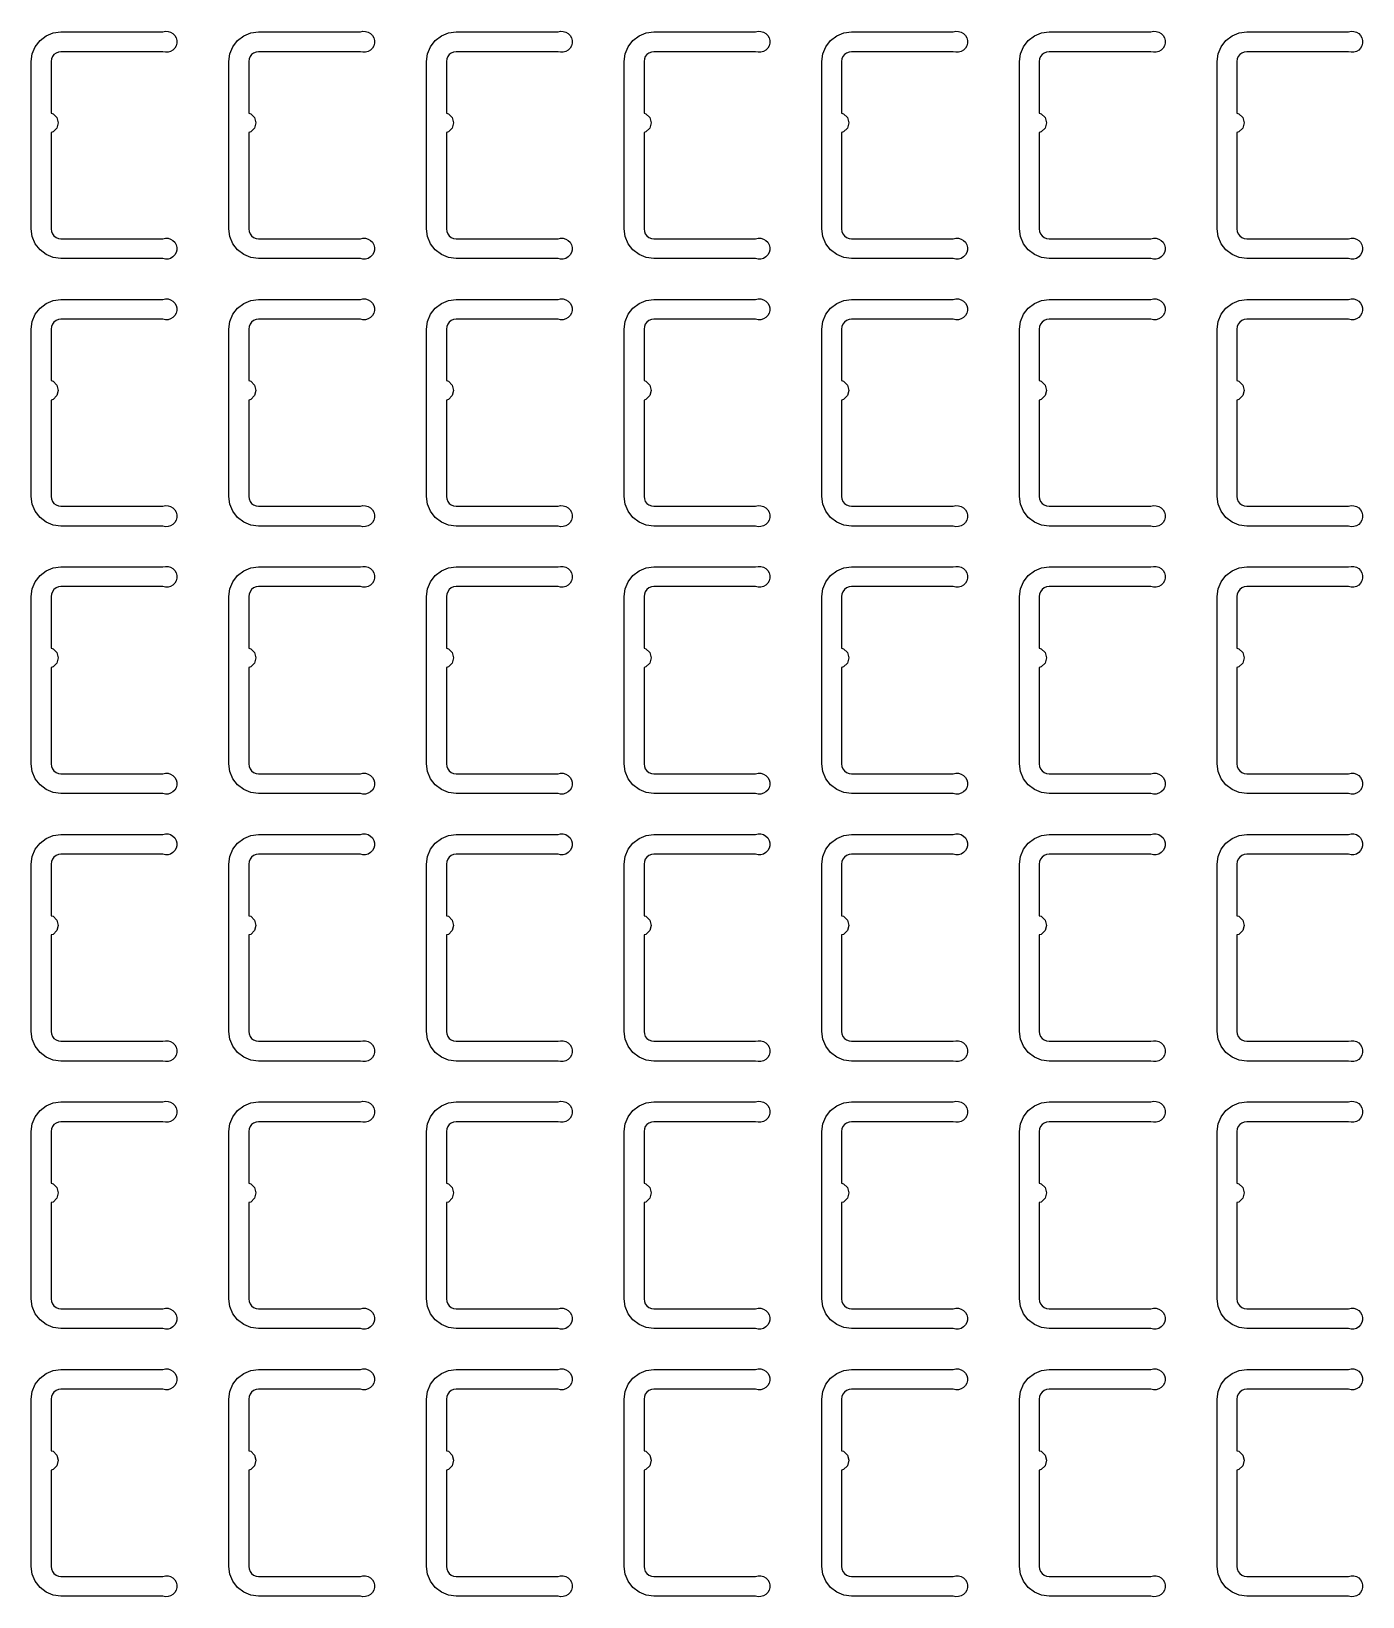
# Model space of a CAD drawing. Extents: x 11 to 212, y 11 to 212.
# Drawn here: x 143.2 to 155.09, y 85.11 to 99.08 of the extents above; entities that cross this region are included whole.
import ezdxf

# ---------------------------------------------------------------- set-up
doc = ezdxf.new("R2010")
doc.units = 0
doc.layers.add('L4', color=7, linetype='continuous')

msp = doc.modelspace()

# ---------------------------------------------------------------- linework, layer by layer
at = {"layer": 'L4'}
for points in [[(144.373, 97.229), (144.397, 97.235), (144.421, 97.234), (144.444, 97.227), (144.464, 97.215), (144.481, 97.198), (144.493, 97.177), (144.499, 97.153), (144.499, 97.129), (144.493, 97.106), (144.481, 97.085), (144.464, 97.068), (144.444, 97.055), (144.421, 97.048), (144.397, 97.048), (144.373, 97.053), (143.465, 97.053), (143.396, 97.062), (143.332, 97.088), (143.278, 97.13), (143.235, 97.185), (143.209, 97.249), (143.2, 97.318), (143.2, 98.812), (143.209, 98.88), (143.235, 98.944), (143.278, 98.999), (143.332, 99.041), (143.396, 99.067), (143.465, 99.076), (144.373, 99.076), (144.397, 99.082), (144.421, 99.081), (144.444, 99.074), (144.464, 99.062), (144.481, 99.045), (144.493, 99.024), (144.499, 99), (144.499, 98.976), (144.493, 98.953), (144.481, 98.932), (144.464, 98.915), (144.444, 98.902), (144.421, 98.895), (144.397, 98.895), (144.373, 98.9), (143.465, 98.9), (143.442, 98.897), (143.421, 98.888), (143.402, 98.874), (143.388, 98.856), (143.379, 98.835), (143.376, 98.812), (143.376, 98.351), (143.394, 98.346), (143.429, 98.312), (143.441, 98.265), (143.429, 98.218), (143.394, 98.183), (143.376, 98.178), (143.376, 97.318), (143.379, 97.295), (143.388, 97.274), (143.402, 97.255), (143.421, 97.241), (143.442, 97.232), (143.465, 97.229)], [(146.138, 97.229), (146.161, 97.235), (146.185, 97.234), (146.209, 97.227), (146.229, 97.215), (146.246, 97.198), (146.258, 97.177), (146.264, 97.153), (146.264, 97.129), (146.258, 97.106), (146.246, 97.085), (146.229, 97.068), (146.209, 97.055), (146.185, 97.048), (146.161, 97.048), (146.138, 97.053), (145.229, 97.053), (145.161, 97.062), (145.097, 97.088), (145.042, 97.13), (145, 97.185), (144.974, 97.249), (144.965, 97.318), (144.965, 98.812), (144.974, 98.88), (145, 98.944), (145.042, 98.999), (145.097, 99.041), (145.161, 99.067), (145.229, 99.076), (146.138, 99.076), (146.161, 99.082), (146.185, 99.081), (146.209, 99.074), (146.229, 99.062), (146.246, 99.045), (146.258, 99.024), (146.264, 99), (146.264, 98.976), (146.258, 98.953), (146.246, 98.932), (146.229, 98.915), (146.209, 98.902), (146.185, 98.895), (146.161, 98.895), (146.138, 98.9), (145.229, 98.9), (145.207, 98.897), (145.185, 98.888), (145.167, 98.874), (145.153, 98.856), (145.144, 98.835), (145.141, 98.812), (145.141, 98.351), (145.159, 98.346), (145.193, 98.312), (145.206, 98.265), (145.193, 98.218), (145.159, 98.183), (145.141, 98.178), (145.141, 97.318), (145.144, 97.295), (145.153, 97.274), (145.167, 97.255), (145.185, 97.241), (145.207, 97.232), (145.229, 97.229)], [(147.903, 97.229), (147.926, 97.235), (147.95, 97.234), (147.973, 97.227), (147.994, 97.215), (148.011, 97.198), (148.023, 97.177), (148.029, 97.153), (148.029, 97.129), (148.023, 97.106), (148.011, 97.085), (147.994, 97.068), (147.973, 97.055), (147.95, 97.048), (147.926, 97.048), (147.903, 97.053), (146.994, 97.053), (146.926, 97.062), (146.862, 97.088), (146.807, 97.13), (146.765, 97.185), (146.738, 97.249), (146.729, 97.318), (146.729, 98.812), (146.738, 98.88), (146.765, 98.944), (146.807, 98.999), (146.862, 99.041), (146.926, 99.067), (146.994, 99.076), (147.903, 99.076), (147.926, 99.082), (147.95, 99.081), (147.973, 99.074), (147.994, 99.062), (148.011, 99.045), (148.023, 99.024), (148.029, 99), (148.029, 98.976), (148.023, 98.953), (148.011, 98.932), (147.994, 98.915), (147.973, 98.902), (147.95, 98.895), (147.926, 98.895), (147.903, 98.9), (146.994, 98.9), (146.971, 98.897), (146.95, 98.888), (146.932, 98.874), (146.918, 98.856), (146.909, 98.835), (146.906, 98.812), (146.906, 98.351), (146.924, 98.346), (146.958, 98.312), (146.971, 98.265), (146.958, 98.218), (146.924, 98.183), (146.906, 98.178), (146.906, 97.318), (146.909, 97.295), (146.918, 97.274), (146.932, 97.255), (146.95, 97.241), (146.971, 97.232), (146.994, 97.229)], [(149.667, 97.229), (149.691, 97.235), (149.715, 97.234), (149.738, 97.227), (149.759, 97.215), (149.775, 97.198), (149.787, 97.177), (149.793, 97.153), (149.793, 97.129), (149.787, 97.106), (149.775, 97.085), (149.759, 97.068), (149.738, 97.055), (149.715, 97.048), (149.691, 97.048), (149.667, 97.053), (148.759, 97.053), (148.69, 97.062), (148.626, 97.088), (148.572, 97.13), (148.53, 97.185), (148.503, 97.249), (148.494, 97.318), (148.494, 98.812), (148.503, 98.88), (148.53, 98.944), (148.572, 98.999), (148.626, 99.041), (148.69, 99.067), (148.759, 99.076), (149.667, 99.076), (149.691, 99.082), (149.715, 99.081), (149.738, 99.074), (149.759, 99.062), (149.775, 99.045), (149.787, 99.024), (149.793, 99), (149.793, 98.976), (149.787, 98.953), (149.775, 98.932), (149.759, 98.915), (149.738, 98.902), (149.715, 98.895), (149.691, 98.895), (149.667, 98.9), (148.759, 98.9), (148.736, 98.897), (148.715, 98.888), (148.696, 98.874), (148.682, 98.856), (148.674, 98.835), (148.671, 98.812), (148.671, 98.351), (148.688, 98.346), (148.723, 98.312), (148.735, 98.265), (148.723, 98.218), (148.688, 98.183), (148.671, 98.178), (148.671, 97.318), (148.674, 97.295), (148.682, 97.274), (148.696, 97.255), (148.715, 97.241), (148.736, 97.232), (148.759, 97.229)], [(151.432, 97.229), (151.455, 97.235), (151.48, 97.234), (151.503, 97.227), (151.523, 97.215), (151.54, 97.198), (151.552, 97.177), (151.558, 97.153), (151.558, 97.129), (151.552, 97.106), (151.54, 97.085), (151.523, 97.068), (151.503, 97.055), (151.48, 97.048), (151.455, 97.048), (151.432, 97.053), (150.524, 97.053), (150.455, 97.062), (150.391, 97.088), (150.336, 97.13), (150.294, 97.185), (150.268, 97.249), (150.259, 97.318), (150.259, 98.812), (150.268, 98.88), (150.294, 98.944), (150.336, 98.999), (150.391, 99.041), (150.455, 99.067), (150.524, 99.076), (151.432, 99.076), (151.455, 99.082), (151.48, 99.081), (151.503, 99.074), (151.523, 99.062), (151.54, 99.045), (151.552, 99.024), (151.558, 99), (151.558, 98.976), (151.552, 98.953), (151.54, 98.932), (151.523, 98.915), (151.503, 98.902), (151.48, 98.895), (151.455, 98.895), (151.432, 98.9), (150.524, 98.9), (150.501, 98.897), (150.479, 98.888), (150.461, 98.874), (150.447, 98.856), (150.438, 98.835), (150.435, 98.812), (150.435, 98.351), (150.453, 98.346), (150.487, 98.312), (150.5, 98.265), (150.487, 98.218), (150.453, 98.183), (150.435, 98.178), (150.435, 97.318), (150.438, 97.295), (150.447, 97.274), (150.461, 97.255), (150.479, 97.241), (150.501, 97.232), (150.524, 97.229)], [(153.197, 97.229), (153.22, 97.235), (153.244, 97.234), (153.267, 97.227), (153.288, 97.215), (153.305, 97.198), (153.317, 97.177), (153.323, 97.153), (153.323, 97.129), (153.317, 97.106), (153.305, 97.085), (153.288, 97.068), (153.267, 97.055), (153.244, 97.048), (153.22, 97.048), (153.197, 97.053), (152.288, 97.053), (152.22, 97.062), (152.156, 97.088), (152.101, 97.13), (152.059, 97.185), (152.033, 97.249), (152.024, 97.318), (152.024, 98.812), (152.033, 98.88), (152.059, 98.944), (152.101, 98.999), (152.156, 99.041), (152.22, 99.067), (152.288, 99.076), (153.197, 99.076), (153.22, 99.082), (153.244, 99.081), (153.267, 99.074), (153.288, 99.062), (153.305, 99.045), (153.317, 99.024), (153.323, 99), (153.323, 98.976), (153.317, 98.953), (153.305, 98.932), (153.288, 98.915), (153.267, 98.902), (153.244, 98.895), (153.22, 98.895), (153.197, 98.9), (152.288, 98.9), (152.265, 98.897), (152.244, 98.888), (152.226, 98.874), (152.212, 98.856), (152.203, 98.835), (152.2, 98.812), (152.2, 98.351), (152.218, 98.346), (152.252, 98.312), (152.265, 98.265), (152.252, 98.218), (152.218, 98.183), (152.2, 98.178), (152.2, 97.318), (152.203, 97.295), (152.212, 97.274), (152.226, 97.255), (152.244, 97.241), (152.265, 97.232), (152.288, 97.229)], [(154.961, 97.229), (154.985, 97.235), (155.009, 97.234), (155.032, 97.227), (155.053, 97.215), (155.069, 97.198), (155.081, 97.177), (155.087, 97.153), (155.087, 97.129), (155.081, 97.106), (155.069, 97.085), (155.053, 97.068), (155.032, 97.055), (155.009, 97.048), (154.985, 97.048), (154.961, 97.053), (154.053, 97.053), (153.984, 97.062), (153.921, 97.088), (153.866, 97.13), (153.824, 97.185), (153.797, 97.249), (153.788, 97.318), (153.788, 98.812), (153.797, 98.88), (153.824, 98.944), (153.866, 98.999), (153.921, 99.041), (153.984, 99.067), (154.053, 99.076), (154.961, 99.076), (154.985, 99.082), (155.009, 99.081), (155.032, 99.074), (155.053, 99.062), (155.069, 99.045), (155.081, 99.024), (155.087, 99), (155.087, 98.976), (155.081, 98.953), (155.069, 98.932), (155.053, 98.915), (155.032, 98.902), (155.009, 98.895), (154.985, 98.895), (154.961, 98.9), (154.053, 98.9), (154.03, 98.897), (154.009, 98.888), (153.991, 98.874), (153.977, 98.856), (153.968, 98.835), (153.965, 98.812), (153.965, 98.351), (153.982, 98.346), (154.017, 98.312), (154.029, 98.265), (154.017, 98.218), (153.982, 98.183), (153.965, 98.178), (153.965, 97.318), (153.968, 97.295), (153.977, 97.274), (153.991, 97.255), (154.009, 97.241), (154.03, 97.232), (154.053, 97.229)], [(144.373, 94.841), (144.397, 94.847), (144.421, 94.846), (144.444, 94.839), (144.464, 94.827), (144.481, 94.809), (144.493, 94.788), (144.499, 94.765), (144.499, 94.741), (144.493, 94.718), (144.481, 94.697), (144.464, 94.679), (144.444, 94.667), (144.421, 94.66), (144.397, 94.659), (144.373, 94.665), (143.465, 94.665), (143.396, 94.674), (143.332, 94.7), (143.278, 94.742), (143.235, 94.797), (143.209, 94.861), (143.2, 94.929), (143.2, 96.424), (143.209, 96.492), (143.235, 96.556), (143.278, 96.611), (143.332, 96.653), (143.396, 96.679), (143.465, 96.688), (144.373, 96.688), (144.397, 96.694), (144.421, 96.693), (144.444, 96.686), (144.464, 96.674), (144.481, 96.656), (144.493, 96.635), (144.499, 96.612), (144.499, 96.588), (144.493, 96.565), (144.481, 96.544), (144.464, 96.526), (144.444, 96.514), (144.421, 96.507), (144.397, 96.506), (144.373, 96.512), (143.465, 96.512), (143.442, 96.509), (143.421, 96.5), (143.402, 96.486), (143.388, 96.468), (143.379, 96.446), (143.376, 96.424), (143.376, 95.963), (143.394, 95.958), (143.429, 95.924), (143.441, 95.876), (143.429, 95.829), (143.394, 95.795), (143.376, 95.79), (143.376, 94.929), (143.379, 94.907), (143.388, 94.885), (143.402, 94.867), (143.421, 94.853), (143.442, 94.844), (143.465, 94.841)], [(146.138, 94.841), (146.161, 94.847), (146.185, 94.846), (146.209, 94.839), (146.229, 94.827), (146.246, 94.809), (146.258, 94.788), (146.264, 94.765), (146.264, 94.741), (146.258, 94.718), (146.246, 94.697), (146.229, 94.679), (146.209, 94.667), (146.185, 94.66), (146.161, 94.659), (146.138, 94.665), (145.229, 94.665), (145.161, 94.674), (145.097, 94.7), (145.042, 94.742), (145, 94.797), (144.974, 94.861), (144.965, 94.929), (144.965, 96.424), (144.974, 96.492), (145, 96.556), (145.042, 96.611), (145.097, 96.653), (145.161, 96.679), (145.229, 96.688), (146.138, 96.688), (146.161, 96.694), (146.185, 96.693), (146.209, 96.686), (146.229, 96.674), (146.246, 96.656), (146.258, 96.635), (146.264, 96.612), (146.264, 96.588), (146.258, 96.565), (146.246, 96.544), (146.229, 96.526), (146.209, 96.514), (146.185, 96.507), (146.161, 96.506), (146.138, 96.512), (145.229, 96.512), (145.207, 96.509), (145.185, 96.5), (145.167, 96.486), (145.153, 96.468), (145.144, 96.446), (145.141, 96.424), (145.141, 95.963), (145.159, 95.958), (145.193, 95.924), (145.206, 95.876), (145.193, 95.829), (145.159, 95.795), (145.141, 95.79), (145.141, 94.929), (145.144, 94.907), (145.153, 94.885), (145.167, 94.867), (145.185, 94.853), (145.207, 94.844), (145.229, 94.841)], [(147.903, 94.841), (147.926, 94.847), (147.95, 94.846), (147.973, 94.839), (147.994, 94.827), (148.011, 94.809), (148.023, 94.788), (148.029, 94.765), (148.029, 94.741), (148.023, 94.718), (148.011, 94.697), (147.994, 94.679), (147.973, 94.667), (147.95, 94.66), (147.926, 94.659), (147.903, 94.665), (146.994, 94.665), (146.926, 94.674), (146.862, 94.7), (146.807, 94.742), (146.765, 94.797), (146.738, 94.861), (146.729, 94.929), (146.729, 96.424), (146.738, 96.492), (146.765, 96.556), (146.807, 96.611), (146.862, 96.653), (146.926, 96.679), (146.994, 96.688), (147.903, 96.688), (147.926, 96.694), (147.95, 96.693), (147.973, 96.686), (147.994, 96.674), (148.011, 96.656), (148.023, 96.635), (148.029, 96.612), (148.029, 96.588), (148.023, 96.565), (148.011, 96.544), (147.994, 96.526), (147.973, 96.514), (147.95, 96.507), (147.926, 96.506), (147.903, 96.512), (146.994, 96.512), (146.971, 96.509), (146.95, 96.5), (146.932, 96.486), (146.918, 96.468), (146.909, 96.446), (146.906, 96.424), (146.906, 95.963), (146.924, 95.958), (146.958, 95.924), (146.971, 95.876), (146.958, 95.829), (146.924, 95.795), (146.906, 95.79), (146.906, 94.929), (146.909, 94.907), (146.918, 94.885), (146.932, 94.867), (146.95, 94.853), (146.971, 94.844), (146.994, 94.841)], [(149.667, 94.841), (149.691, 94.847), (149.715, 94.846), (149.738, 94.839), (149.759, 94.827), (149.775, 94.809), (149.787, 94.788), (149.793, 94.765), (149.793, 94.741), (149.787, 94.718), (149.775, 94.697), (149.759, 94.679), (149.738, 94.667), (149.715, 94.66), (149.691, 94.659), (149.667, 94.665), (148.759, 94.665), (148.69, 94.674), (148.626, 94.7), (148.572, 94.742), (148.53, 94.797), (148.503, 94.861), (148.494, 94.929), (148.494, 96.424), (148.503, 96.492), (148.53, 96.556), (148.572, 96.611), (148.626, 96.653), (148.69, 96.679), (148.759, 96.688), (149.667, 96.688), (149.691, 96.694), (149.715, 96.693), (149.738, 96.686), (149.759, 96.674), (149.775, 96.656), (149.787, 96.635), (149.793, 96.612), (149.793, 96.588), (149.787, 96.565), (149.775, 96.544), (149.759, 96.526), (149.738, 96.514), (149.715, 96.507), (149.691, 96.506), (149.667, 96.512), (148.759, 96.512), (148.736, 96.509), (148.715, 96.5), (148.696, 96.486), (148.682, 96.468), (148.674, 96.446), (148.671, 96.424), (148.671, 95.963), (148.688, 95.958), (148.723, 95.924), (148.735, 95.876), (148.723, 95.829), (148.688, 95.795), (148.671, 95.79), (148.671, 94.929), (148.674, 94.907), (148.682, 94.885), (148.696, 94.867), (148.715, 94.853), (148.736, 94.844), (148.759, 94.841)], [(151.432, 94.841), (151.455, 94.847), (151.48, 94.846), (151.503, 94.839), (151.523, 94.827), (151.54, 94.809), (151.552, 94.788), (151.558, 94.765), (151.558, 94.741), (151.552, 94.718), (151.54, 94.697), (151.523, 94.679), (151.503, 94.667), (151.48, 94.66), (151.455, 94.659), (151.432, 94.665), (150.524, 94.665), (150.455, 94.674), (150.391, 94.7), (150.336, 94.742), (150.294, 94.797), (150.268, 94.861), (150.259, 94.929), (150.259, 96.424), (150.268, 96.492), (150.294, 96.556), (150.336, 96.611), (150.391, 96.653), (150.455, 96.679), (150.524, 96.688), (151.432, 96.688), (151.455, 96.694), (151.48, 96.693), (151.503, 96.686), (151.523, 96.674), (151.54, 96.656), (151.552, 96.635), (151.558, 96.612), (151.558, 96.588), (151.552, 96.565), (151.54, 96.544), (151.523, 96.526), (151.503, 96.514), (151.48, 96.507), (151.455, 96.506), (151.432, 96.512), (150.524, 96.512), (150.501, 96.509), (150.479, 96.5), (150.461, 96.486), (150.447, 96.468), (150.438, 96.446), (150.435, 96.424), (150.435, 95.963), (150.453, 95.958), (150.487, 95.924), (150.5, 95.876), (150.487, 95.829), (150.453, 95.795), (150.435, 95.79), (150.435, 94.929), (150.438, 94.907), (150.447, 94.885), (150.461, 94.867), (150.479, 94.853), (150.501, 94.844), (150.524, 94.841)], [(153.197, 94.841), (153.22, 94.847), (153.244, 94.846), (153.267, 94.839), (153.288, 94.827), (153.305, 94.809), (153.317, 94.788), (153.323, 94.765), (153.323, 94.741), (153.317, 94.718), (153.305, 94.697), (153.288, 94.679), (153.267, 94.667), (153.244, 94.66), (153.22, 94.659), (153.197, 94.665), (152.288, 94.665), (152.22, 94.674), (152.156, 94.7), (152.101, 94.742), (152.059, 94.797), (152.033, 94.861), (152.024, 94.929), (152.024, 96.424), (152.033, 96.492), (152.059, 96.556), (152.101, 96.611), (152.156, 96.653), (152.22, 96.679), (152.288, 96.688), (153.197, 96.688), (153.22, 96.694), (153.244, 96.693), (153.267, 96.686), (153.288, 96.674), (153.305, 96.656), (153.317, 96.635), (153.323, 96.612), (153.323, 96.588), (153.317, 96.565), (153.305, 96.544), (153.288, 96.526), (153.267, 96.514), (153.244, 96.507), (153.22, 96.506), (153.197, 96.512), (152.288, 96.512), (152.265, 96.509), (152.244, 96.5), (152.226, 96.486), (152.212, 96.468), (152.203, 96.446), (152.2, 96.424), (152.2, 95.963), (152.218, 95.958), (152.252, 95.924), (152.265, 95.876), (152.252, 95.829), (152.218, 95.795), (152.2, 95.79), (152.2, 94.929), (152.203, 94.907), (152.212, 94.885), (152.226, 94.867), (152.244, 94.853), (152.265, 94.844), (152.288, 94.841)], [(154.961, 94.841), (154.985, 94.847), (155.009, 94.846), (155.032, 94.839), (155.053, 94.827), (155.069, 94.809), (155.081, 94.788), (155.087, 94.765), (155.087, 94.741), (155.081, 94.718), (155.069, 94.697), (155.053, 94.679), (155.032, 94.667), (155.009, 94.66), (154.985, 94.659), (154.961, 94.665), (154.053, 94.665), (153.984, 94.674), (153.921, 94.7), (153.866, 94.742), (153.824, 94.797), (153.797, 94.861), (153.788, 94.929), (153.788, 96.424), (153.797, 96.492), (153.824, 96.556), (153.866, 96.611), (153.921, 96.653), (153.984, 96.679), (154.053, 96.688), (154.961, 96.688), (154.985, 96.694), (155.009, 96.693), (155.032, 96.686), (155.053, 96.674), (155.069, 96.656), (155.081, 96.635), (155.087, 96.612), (155.087, 96.588), (155.081, 96.565), (155.069, 96.544), (155.053, 96.526), (155.032, 96.514), (155.009, 96.507), (154.985, 96.506), (154.961, 96.512), (154.053, 96.512), (154.03, 96.509), (154.009, 96.5), (153.991, 96.486), (153.977, 96.468), (153.968, 96.446), (153.965, 96.424), (153.965, 95.963), (153.982, 95.958), (154.017, 95.924), (154.029, 95.876), (154.017, 95.829), (153.982, 95.795), (153.965, 95.79), (153.965, 94.929), (153.968, 94.907), (153.977, 94.885), (153.991, 94.867), (154.009, 94.853), (154.03, 94.844), (154.053, 94.841)], [(144.373, 92.453), (144.397, 92.458), (144.421, 92.458), (144.444, 92.451), (144.464, 92.438), (144.481, 92.421), (144.493, 92.4), (144.499, 92.377), (144.499, 92.353), (144.493, 92.329), (144.481, 92.308), (144.464, 92.291), (144.444, 92.279), (144.421, 92.272), (144.397, 92.271), (144.373, 92.276), (143.465, 92.276), (143.396, 92.285), (143.332, 92.312), (143.278, 92.354), (143.235, 92.409), (143.209, 92.473), (143.2, 92.541), (143.2, 94.035), (143.209, 94.104), (143.235, 94.168), (143.278, 94.222), (143.332, 94.265), (143.396, 94.291), (143.465, 94.3), (144.373, 94.3), (144.397, 94.305), (144.421, 94.305), (144.444, 94.298), (144.464, 94.285), (144.481, 94.268), (144.493, 94.247), (144.499, 94.224), (144.499, 94.2), (144.493, 94.176), (144.481, 94.155), (144.464, 94.138), (144.444, 94.126), (144.421, 94.119), (144.397, 94.118), (144.373, 94.124), (143.465, 94.124), (143.442, 94.121), (143.421, 94.112), (143.402, 94.098), (143.388, 94.079), (143.379, 94.058), (143.376, 94.035), (143.376, 93.574), (143.394, 93.57), (143.429, 93.535), (143.441, 93.488), (143.429, 93.441), (143.394, 93.407), (143.376, 93.402), (143.376, 92.541), (143.379, 92.518), (143.388, 92.497), (143.402, 92.479), (143.421, 92.465), (143.442, 92.456), (143.465, 92.453)], [(146.138, 92.453), (146.161, 92.458), (146.185, 92.458), (146.209, 92.451), (146.229, 92.438), (146.246, 92.421), (146.258, 92.4), (146.264, 92.377), (146.264, 92.353), (146.258, 92.329), (146.246, 92.308), (146.229, 92.291), (146.209, 92.279), (146.185, 92.272), (146.161, 92.271), (146.138, 92.276), (145.229, 92.276), (145.161, 92.285), (145.097, 92.312), (145.042, 92.354), (145, 92.409), (144.974, 92.473), (144.965, 92.541), (144.965, 94.035), (144.974, 94.104), (145, 94.168), (145.042, 94.222), (145.097, 94.265), (145.161, 94.291), (145.229, 94.3), (146.138, 94.3), (146.161, 94.305), (146.185, 94.305), (146.209, 94.298), (146.229, 94.285), (146.246, 94.268), (146.258, 94.247), (146.264, 94.224), (146.264, 94.2), (146.258, 94.176), (146.246, 94.155), (146.229, 94.138), (146.209, 94.126), (146.185, 94.119), (146.161, 94.118), (146.138, 94.124), (145.229, 94.124), (145.207, 94.121), (145.185, 94.112), (145.167, 94.098), (145.153, 94.079), (145.144, 94.058), (145.141, 94.035), (145.141, 93.574), (145.159, 93.57), (145.193, 93.535), (145.206, 93.488), (145.193, 93.441), (145.159, 93.407), (145.141, 93.402), (145.141, 92.541), (145.144, 92.518), (145.153, 92.497), (145.167, 92.479), (145.185, 92.465), (145.207, 92.456), (145.229, 92.453)], [(147.903, 92.453), (147.926, 92.458), (147.95, 92.458), (147.973, 92.451), (147.994, 92.438), (148.011, 92.421), (148.023, 92.4), (148.029, 92.377), (148.029, 92.353), (148.023, 92.329), (148.011, 92.308), (147.994, 92.291), (147.973, 92.279), (147.95, 92.272), (147.926, 92.271), (147.903, 92.276), (146.994, 92.276), (146.926, 92.285), (146.862, 92.312), (146.807, 92.354), (146.765, 92.409), (146.738, 92.473), (146.729, 92.541), (146.729, 94.035), (146.738, 94.104), (146.765, 94.168), (146.807, 94.222), (146.862, 94.265), (146.926, 94.291), (146.994, 94.3), (147.903, 94.3), (147.926, 94.305), (147.95, 94.305), (147.973, 94.298), (147.994, 94.285), (148.011, 94.268), (148.023, 94.247), (148.029, 94.224), (148.029, 94.2), (148.023, 94.176), (148.011, 94.155), (147.994, 94.138), (147.973, 94.126), (147.95, 94.119), (147.926, 94.118), (147.903, 94.124), (146.994, 94.124), (146.971, 94.121), (146.95, 94.112), (146.932, 94.098), (146.918, 94.079), (146.909, 94.058), (146.906, 94.035), (146.906, 93.574), (146.924, 93.57), (146.958, 93.535), (146.971, 93.488), (146.958, 93.441), (146.924, 93.407), (146.906, 93.402), (146.906, 92.541), (146.909, 92.518), (146.918, 92.497), (146.932, 92.479), (146.95, 92.465), (146.971, 92.456), (146.994, 92.453)], [(149.667, 92.453), (149.691, 92.458), (149.715, 92.458), (149.738, 92.451), (149.759, 92.438), (149.775, 92.421), (149.787, 92.4), (149.793, 92.377), (149.793, 92.353), (149.787, 92.329), (149.775, 92.308), (149.759, 92.291), (149.738, 92.279), (149.715, 92.272), (149.691, 92.271), (149.667, 92.276), (148.759, 92.276), (148.69, 92.285), (148.626, 92.312), (148.572, 92.354), (148.53, 92.409), (148.503, 92.473), (148.494, 92.541), (148.494, 94.035), (148.503, 94.104), (148.53, 94.168), (148.572, 94.222), (148.626, 94.265), (148.69, 94.291), (148.759, 94.3), (149.667, 94.3), (149.691, 94.305), (149.715, 94.305), (149.738, 94.298), (149.759, 94.285), (149.775, 94.268), (149.787, 94.247), (149.793, 94.224), (149.793, 94.2), (149.787, 94.176), (149.775, 94.155), (149.759, 94.138), (149.738, 94.126), (149.715, 94.119), (149.691, 94.118), (149.667, 94.124), (148.759, 94.124), (148.736, 94.121), (148.715, 94.112), (148.696, 94.098), (148.682, 94.079), (148.674, 94.058), (148.671, 94.035), (148.671, 93.574), (148.688, 93.57), (148.723, 93.535), (148.735, 93.488), (148.723, 93.441), (148.688, 93.407), (148.671, 93.402), (148.671, 92.541), (148.674, 92.518), (148.682, 92.497), (148.696, 92.479), (148.715, 92.465), (148.736, 92.456), (148.759, 92.453)], [(151.432, 92.453), (151.455, 92.458), (151.48, 92.458), (151.503, 92.451), (151.523, 92.438), (151.54, 92.421), (151.552, 92.4), (151.558, 92.377), (151.558, 92.353), (151.552, 92.329), (151.54, 92.308), (151.523, 92.291), (151.503, 92.279), (151.48, 92.272), (151.455, 92.271), (151.432, 92.276), (150.524, 92.276), (150.455, 92.285), (150.391, 92.312), (150.336, 92.354), (150.294, 92.409), (150.268, 92.473), (150.259, 92.541), (150.259, 94.035), (150.268, 94.104), (150.294, 94.168), (150.336, 94.222), (150.391, 94.265), (150.455, 94.291), (150.524, 94.3), (151.432, 94.3), (151.455, 94.305), (151.48, 94.305), (151.503, 94.298), (151.523, 94.285), (151.54, 94.268), (151.552, 94.247), (151.558, 94.224), (151.558, 94.2), (151.552, 94.176), (151.54, 94.155), (151.523, 94.138), (151.503, 94.126), (151.48, 94.119), (151.455, 94.118), (151.432, 94.124), (150.524, 94.124), (150.501, 94.121), (150.479, 94.112), (150.461, 94.098), (150.447, 94.079), (150.438, 94.058), (150.435, 94.035), (150.435, 93.574), (150.453, 93.57), (150.487, 93.535), (150.5, 93.488), (150.487, 93.441), (150.453, 93.407), (150.435, 93.402), (150.435, 92.541), (150.438, 92.518), (150.447, 92.497), (150.461, 92.479), (150.479, 92.465), (150.501, 92.456), (150.524, 92.453)], [(153.197, 92.453), (153.22, 92.458), (153.244, 92.458), (153.267, 92.451), (153.288, 92.438), (153.305, 92.421), (153.317, 92.4), (153.323, 92.377), (153.323, 92.353), (153.317, 92.329), (153.305, 92.308), (153.288, 92.291), (153.267, 92.279), (153.244, 92.272), (153.22, 92.271), (153.197, 92.276), (152.288, 92.276), (152.22, 92.285), (152.156, 92.312), (152.101, 92.354), (152.059, 92.409), (152.033, 92.473), (152.024, 92.541), (152.024, 94.035), (152.033, 94.104), (152.059, 94.168), (152.101, 94.222), (152.156, 94.265), (152.22, 94.291), (152.288, 94.3), (153.197, 94.3), (153.22, 94.305), (153.244, 94.305), (153.267, 94.298), (153.288, 94.285), (153.305, 94.268), (153.317, 94.247), (153.323, 94.224), (153.323, 94.2), (153.317, 94.176), (153.305, 94.155), (153.288, 94.138), (153.267, 94.126), (153.244, 94.119), (153.22, 94.118), (153.197, 94.124), (152.288, 94.124), (152.265, 94.121), (152.244, 94.112), (152.226, 94.098), (152.212, 94.079), (152.203, 94.058), (152.2, 94.035), (152.2, 93.574), (152.218, 93.57), (152.252, 93.535), (152.265, 93.488), (152.252, 93.441), (152.218, 93.407), (152.2, 93.402), (152.2, 92.541), (152.203, 92.518), (152.212, 92.497), (152.226, 92.479), (152.244, 92.465), (152.265, 92.456), (152.288, 92.453)], [(154.961, 92.453), (154.985, 92.458), (155.009, 92.458), (155.032, 92.451), (155.053, 92.438), (155.069, 92.421), (155.081, 92.4), (155.087, 92.377), (155.087, 92.353), (155.081, 92.329), (155.069, 92.308), (155.053, 92.291), (155.032, 92.279), (155.009, 92.272), (154.985, 92.271), (154.961, 92.276), (154.053, 92.276), (153.984, 92.285), (153.921, 92.312), (153.866, 92.354), (153.824, 92.409), (153.797, 92.473), (153.788, 92.541), (153.788, 94.035), (153.797, 94.104), (153.824, 94.168), (153.866, 94.222), (153.921, 94.265), (153.984, 94.291), (154.053, 94.3), (154.961, 94.3), (154.985, 94.305), (155.009, 94.305), (155.032, 94.298), (155.053, 94.285), (155.069, 94.268), (155.081, 94.247), (155.087, 94.224), (155.087, 94.2), (155.081, 94.176), (155.069, 94.155), (155.053, 94.138), (155.032, 94.126), (155.009, 94.119), (154.985, 94.118), (154.961, 94.124), (154.053, 94.124), (154.03, 94.121), (154.009, 94.112), (153.991, 94.098), (153.977, 94.079), (153.968, 94.058), (153.965, 94.035), (153.965, 93.574), (153.982, 93.57), (154.017, 93.535), (154.029, 93.488), (154.017, 93.441), (153.982, 93.407), (153.965, 93.402), (153.965, 92.541), (153.968, 92.518), (153.977, 92.497), (153.991, 92.479), (154.009, 92.465), (154.03, 92.456), (154.053, 92.453)], [(144.373, 90.065), (144.397, 90.07), (144.421, 90.069), (144.444, 90.063), (144.464, 90.05), (144.481, 90.033), (144.493, 90.012), (144.499, 89.989), (144.499, 89.964), (144.493, 89.941), (144.481, 89.92), (144.464, 89.903), (144.444, 89.89), (144.421, 89.884), (144.397, 89.883), (144.373, 89.888), (143.465, 89.888), (143.396, 89.897), (143.332, 89.924), (143.278, 89.966), (143.235, 90.021), (143.209, 90.084), (143.2, 90.153), (143.2, 91.647), (143.209, 91.716), (143.235, 91.779), (143.278, 91.834), (143.332, 91.876), (143.396, 91.903), (143.465, 91.912), (144.373, 91.912), (144.397, 91.917), (144.421, 91.916), (144.444, 91.91), (144.464, 91.897), (144.481, 91.88), (144.493, 91.859), (144.499, 91.836), (144.499, 91.811), (144.493, 91.788), (144.481, 91.767), (144.464, 91.75), (144.444, 91.737), (144.421, 91.731), (144.397, 91.73), (144.373, 91.735), (143.465, 91.735), (143.442, 91.732), (143.421, 91.723), (143.402, 91.709), (143.388, 91.691), (143.379, 91.67), (143.376, 91.647), (143.376, 91.186), (143.394, 91.182), (143.429, 91.147), (143.441, 91.1), (143.429, 91.053), (143.394, 91.018), (143.376, 91.014), (143.376, 90.153), (143.379, 90.13), (143.388, 90.109), (143.402, 90.091), (143.421, 90.077), (143.442, 90.068), (143.465, 90.065)], [(146.138, 90.065), (146.161, 90.07), (146.185, 90.069), (146.209, 90.063), (146.229, 90.05), (146.246, 90.033), (146.258, 90.012), (146.264, 89.989), (146.264, 89.964), (146.258, 89.941), (146.246, 89.92), (146.229, 89.903), (146.209, 89.89), (146.185, 89.884), (146.161, 89.883), (146.138, 89.888), (145.229, 89.888), (145.161, 89.897), (145.097, 89.924), (145.042, 89.966), (145, 90.021), (144.974, 90.084), (144.965, 90.153), (144.965, 91.647), (144.974, 91.716), (145, 91.779), (145.042, 91.834), (145.097, 91.876), (145.161, 91.903), (145.229, 91.912), (146.138, 91.912), (146.161, 91.917), (146.185, 91.916), (146.209, 91.91), (146.229, 91.897), (146.246, 91.88), (146.258, 91.859), (146.264, 91.836), (146.264, 91.811), (146.258, 91.788), (146.246, 91.767), (146.229, 91.75), (146.209, 91.737), (146.185, 91.731), (146.161, 91.73), (146.138, 91.735), (145.229, 91.735), (145.207, 91.732), (145.185, 91.723), (145.167, 91.709), (145.153, 91.691), (145.144, 91.67), (145.141, 91.647), (145.141, 91.186), (145.159, 91.182), (145.193, 91.147), (145.206, 91.1), (145.193, 91.053), (145.159, 91.018), (145.141, 91.014), (145.141, 90.153), (145.144, 90.13), (145.153, 90.109), (145.167, 90.091), (145.185, 90.077), (145.207, 90.068), (145.229, 90.065)], [(147.903, 90.065), (147.926, 90.07), (147.95, 90.069), (147.973, 90.063), (147.994, 90.05), (148.011, 90.033), (148.023, 90.012), (148.029, 89.989), (148.029, 89.964), (148.023, 89.941), (148.011, 89.92), (147.994, 89.903), (147.973, 89.89), (147.95, 89.884), (147.926, 89.883), (147.903, 89.888), (146.994, 89.888), (146.926, 89.897), (146.862, 89.924), (146.807, 89.966), (146.765, 90.021), (146.738, 90.084), (146.729, 90.153), (146.729, 91.647), (146.738, 91.716), (146.765, 91.779), (146.807, 91.834), (146.862, 91.876), (146.926, 91.903), (146.994, 91.912), (147.903, 91.912), (147.926, 91.917), (147.95, 91.916), (147.973, 91.91), (147.994, 91.897), (148.011, 91.88), (148.023, 91.859), (148.029, 91.836), (148.029, 91.811), (148.023, 91.788), (148.011, 91.767), (147.994, 91.75), (147.973, 91.737), (147.95, 91.731), (147.926, 91.73), (147.903, 91.735), (146.994, 91.735), (146.971, 91.732), (146.95, 91.723), (146.932, 91.709), (146.918, 91.691), (146.909, 91.67), (146.906, 91.647), (146.906, 91.186), (146.924, 91.182), (146.958, 91.147), (146.971, 91.1), (146.958, 91.053), (146.924, 91.018), (146.906, 91.014), (146.906, 90.153), (146.909, 90.13), (146.918, 90.109), (146.932, 90.091), (146.95, 90.077), (146.971, 90.068), (146.994, 90.065)], [(149.667, 90.065), (149.691, 90.07), (149.715, 90.069), (149.738, 90.063), (149.759, 90.05), (149.775, 90.033), (149.787, 90.012), (149.793, 89.989), (149.793, 89.964), (149.787, 89.941), (149.775, 89.92), (149.759, 89.903), (149.738, 89.89), (149.715, 89.884), (149.691, 89.883), (149.667, 89.888), (148.759, 89.888), (148.69, 89.897), (148.626, 89.924), (148.572, 89.966), (148.53, 90.021), (148.503, 90.084), (148.494, 90.153), (148.494, 91.647), (148.503, 91.716), (148.53, 91.779), (148.572, 91.834), (148.626, 91.876), (148.69, 91.903), (148.759, 91.912), (149.667, 91.912), (149.691, 91.917), (149.715, 91.916), (149.738, 91.91), (149.759, 91.897), (149.775, 91.88), (149.787, 91.859), (149.793, 91.836), (149.793, 91.811), (149.787, 91.788), (149.775, 91.767), (149.759, 91.75), (149.738, 91.737), (149.715, 91.731), (149.691, 91.73), (149.667, 91.735), (148.759, 91.735), (148.736, 91.732), (148.715, 91.723), (148.696, 91.709), (148.682, 91.691), (148.674, 91.67), (148.671, 91.647), (148.671, 91.186), (148.688, 91.182), (148.723, 91.147), (148.735, 91.1), (148.723, 91.053), (148.688, 91.018), (148.671, 91.014), (148.671, 90.153), (148.674, 90.13), (148.682, 90.109), (148.696, 90.091), (148.715, 90.077), (148.736, 90.068), (148.759, 90.065)], [(151.432, 90.065), (151.455, 90.07), (151.48, 90.069), (151.503, 90.063), (151.523, 90.05), (151.54, 90.033), (151.552, 90.012), (151.558, 89.989), (151.558, 89.964), (151.552, 89.941), (151.54, 89.92), (151.523, 89.903), (151.503, 89.89), (151.48, 89.884), (151.455, 89.883), (151.432, 89.888), (150.524, 89.888), (150.455, 89.897), (150.391, 89.924), (150.336, 89.966), (150.294, 90.021), (150.268, 90.084), (150.259, 90.153), (150.259, 91.647), (150.268, 91.716), (150.294, 91.779), (150.336, 91.834), (150.391, 91.876), (150.455, 91.903), (150.524, 91.912), (151.432, 91.912), (151.455, 91.917), (151.48, 91.916), (151.503, 91.91), (151.523, 91.897), (151.54, 91.88), (151.552, 91.859), (151.558, 91.836), (151.558, 91.811), (151.552, 91.788), (151.54, 91.767), (151.523, 91.75), (151.503, 91.737), (151.48, 91.731), (151.455, 91.73), (151.432, 91.735), (150.524, 91.735), (150.501, 91.732), (150.479, 91.723), (150.461, 91.709), (150.447, 91.691), (150.438, 91.67), (150.435, 91.647), (150.435, 91.186), (150.453, 91.182), (150.487, 91.147), (150.5, 91.1), (150.487, 91.053), (150.453, 91.018), (150.435, 91.014), (150.435, 90.153), (150.438, 90.13), (150.447, 90.109), (150.461, 90.091), (150.479, 90.077), (150.501, 90.068), (150.524, 90.065)], [(153.197, 90.065), (153.22, 90.07), (153.244, 90.069), (153.267, 90.063), (153.288, 90.05), (153.305, 90.033), (153.317, 90.012), (153.323, 89.989), (153.323, 89.964), (153.317, 89.941), (153.305, 89.92), (153.288, 89.903), (153.267, 89.89), (153.244, 89.884), (153.22, 89.883), (153.197, 89.888), (152.288, 89.888), (152.22, 89.897), (152.156, 89.924), (152.101, 89.966), (152.059, 90.021), (152.033, 90.084), (152.024, 90.153), (152.024, 91.647), (152.033, 91.716), (152.059, 91.779), (152.101, 91.834), (152.156, 91.876), (152.22, 91.903), (152.288, 91.912), (153.197, 91.912), (153.22, 91.917), (153.244, 91.916), (153.267, 91.91), (153.288, 91.897), (153.305, 91.88), (153.317, 91.859), (153.323, 91.836), (153.323, 91.811), (153.317, 91.788), (153.305, 91.767), (153.288, 91.75), (153.267, 91.737), (153.244, 91.731), (153.22, 91.73), (153.197, 91.735), (152.288, 91.735), (152.265, 91.732), (152.244, 91.723), (152.226, 91.709), (152.212, 91.691), (152.203, 91.67), (152.2, 91.647), (152.2, 91.186), (152.218, 91.182), (152.252, 91.147), (152.265, 91.1), (152.252, 91.053), (152.218, 91.018), (152.2, 91.014), (152.2, 90.153), (152.203, 90.13), (152.212, 90.109), (152.226, 90.091), (152.244, 90.077), (152.265, 90.068), (152.288, 90.065)], [(154.961, 90.065), (154.985, 90.07), (155.009, 90.069), (155.032, 90.063), (155.053, 90.05), (155.069, 90.033), (155.081, 90.012), (155.087, 89.989), (155.087, 89.964), (155.081, 89.941), (155.069, 89.92), (155.053, 89.903), (155.032, 89.89), (155.009, 89.884), (154.985, 89.883), (154.961, 89.888), (154.053, 89.888), (153.984, 89.897), (153.921, 89.924), (153.866, 89.966), (153.824, 90.021), (153.797, 90.084), (153.788, 90.153), (153.788, 91.647), (153.797, 91.716), (153.824, 91.779), (153.866, 91.834), (153.921, 91.876), (153.984, 91.903), (154.053, 91.912), (154.961, 91.912), (154.985, 91.917), (155.009, 91.916), (155.032, 91.91), (155.053, 91.897), (155.069, 91.88), (155.081, 91.859), (155.087, 91.836), (155.087, 91.811), (155.081, 91.788), (155.069, 91.767), (155.053, 91.75), (155.032, 91.737), (155.009, 91.731), (154.985, 91.73), (154.961, 91.735), (154.053, 91.735), (154.03, 91.732), (154.009, 91.723), (153.991, 91.709), (153.977, 91.691), (153.968, 91.67), (153.965, 91.647), (153.965, 91.186), (153.982, 91.182), (154.017, 91.147), (154.029, 91.1), (154.017, 91.053), (153.982, 91.018), (153.965, 91.014), (153.965, 90.153), (153.968, 90.13), (153.977, 90.109), (153.991, 90.091), (154.009, 90.077), (154.03, 90.068), (154.053, 90.065)], [(144.373, 87.676), (144.397, 87.682), (144.421, 87.681), (144.444, 87.674), (144.464, 87.662), (144.481, 87.645), (144.493, 87.624), (144.499, 87.6), (144.499, 87.576), (144.493, 87.553), (144.481, 87.532), (144.464, 87.515), (144.444, 87.502), (144.421, 87.495), (144.397, 87.495), (144.373, 87.5), (143.465, 87.5), (143.396, 87.509), (143.332, 87.535), (143.278, 87.578), (143.235, 87.632), (143.209, 87.696), (143.2, 87.765), (143.2, 89.259), (143.209, 89.327), (143.235, 89.391), (143.278, 89.446), (143.332, 89.488), (143.396, 89.515), (143.465, 89.524), (144.373, 89.524), (144.397, 89.529), (144.421, 89.528), (144.444, 89.521), (144.464, 89.509), (144.481, 89.492), (144.493, 89.471), (144.499, 89.447), (144.499, 89.423), (144.493, 89.4), (144.481, 89.379), (144.464, 89.362), (144.444, 89.349), (144.421, 89.342), (144.397, 89.342), (144.373, 89.347), (143.465, 89.347), (143.442, 89.344), (143.421, 89.335), (143.402, 89.321), (143.388, 89.303), (143.379, 89.282), (143.376, 89.259), (143.376, 88.798), (143.394, 88.793), (143.429, 88.759), (143.441, 88.712), (143.429, 88.665), (143.394, 88.63), (143.376, 88.626), (143.376, 87.765), (143.379, 87.742), (143.388, 87.721), (143.402, 87.702), (143.421, 87.688), (143.442, 87.679), (143.465, 87.676)], [(146.138, 87.676), (146.161, 87.682), (146.185, 87.681), (146.209, 87.674), (146.229, 87.662), (146.246, 87.645), (146.258, 87.624), (146.264, 87.6), (146.264, 87.576), (146.258, 87.553), (146.246, 87.532), (146.229, 87.515), (146.209, 87.502), (146.185, 87.495), (146.161, 87.495), (146.138, 87.5), (145.229, 87.5), (145.161, 87.509), (145.097, 87.535), (145.042, 87.578), (145, 87.632), (144.974, 87.696), (144.965, 87.765), (144.965, 89.259), (144.974, 89.327), (145, 89.391), (145.042, 89.446), (145.097, 89.488), (145.161, 89.515), (145.229, 89.524), (146.138, 89.524), (146.161, 89.529), (146.185, 89.528), (146.209, 89.521), (146.229, 89.509), (146.246, 89.492), (146.258, 89.471), (146.264, 89.447), (146.264, 89.423), (146.258, 89.4), (146.246, 89.379), (146.229, 89.362), (146.209, 89.349), (146.185, 89.342), (146.161, 89.342), (146.138, 89.347), (145.229, 89.347), (145.207, 89.344), (145.185, 89.335), (145.167, 89.321), (145.153, 89.303), (145.144, 89.282), (145.141, 89.259), (145.141, 88.798), (145.159, 88.793), (145.193, 88.759), (145.206, 88.712), (145.193, 88.665), (145.159, 88.63), (145.141, 88.626), (145.141, 87.765), (145.144, 87.742), (145.153, 87.721), (145.167, 87.702), (145.185, 87.688), (145.207, 87.679), (145.229, 87.676)], [(147.903, 87.676), (147.926, 87.682), (147.95, 87.681), (147.973, 87.674), (147.994, 87.662), (148.011, 87.645), (148.023, 87.624), (148.029, 87.6), (148.029, 87.576), (148.023, 87.553), (148.011, 87.532), (147.994, 87.515), (147.973, 87.502), (147.95, 87.495), (147.926, 87.495), (147.903, 87.5), (146.994, 87.5), (146.926, 87.509), (146.862, 87.535), (146.807, 87.578), (146.765, 87.632), (146.738, 87.696), (146.729, 87.765), (146.729, 89.259), (146.738, 89.327), (146.765, 89.391), (146.807, 89.446), (146.862, 89.488), (146.926, 89.515), (146.994, 89.524), (147.903, 89.524), (147.926, 89.529), (147.95, 89.528), (147.973, 89.521), (147.994, 89.509), (148.011, 89.492), (148.023, 89.471), (148.029, 89.447), (148.029, 89.423), (148.023, 89.4), (148.011, 89.379), (147.994, 89.362), (147.973, 89.349), (147.95, 89.342), (147.926, 89.342), (147.903, 89.347), (146.994, 89.347), (146.971, 89.344), (146.95, 89.335), (146.932, 89.321), (146.918, 89.303), (146.909, 89.282), (146.906, 89.259), (146.906, 88.798), (146.924, 88.793), (146.958, 88.759), (146.971, 88.712), (146.958, 88.665), (146.924, 88.63), (146.906, 88.626), (146.906, 87.765), (146.909, 87.742), (146.918, 87.721), (146.932, 87.702), (146.95, 87.688), (146.971, 87.679), (146.994, 87.676)], [(149.667, 87.676), (149.691, 87.682), (149.715, 87.681), (149.738, 87.674), (149.759, 87.662), (149.775, 87.645), (149.787, 87.624), (149.793, 87.6), (149.793, 87.576), (149.787, 87.553), (149.775, 87.532), (149.759, 87.515), (149.738, 87.502), (149.715, 87.495), (149.691, 87.495), (149.667, 87.5), (148.759, 87.5), (148.69, 87.509), (148.626, 87.535), (148.572, 87.578), (148.53, 87.632), (148.503, 87.696), (148.494, 87.765), (148.494, 89.259), (148.503, 89.327), (148.53, 89.391), (148.572, 89.446), (148.626, 89.488), (148.69, 89.515), (148.759, 89.524), (149.667, 89.524), (149.691, 89.529), (149.715, 89.528), (149.738, 89.521), (149.759, 89.509), (149.775, 89.492), (149.787, 89.471), (149.793, 89.447), (149.793, 89.423), (149.787, 89.4), (149.775, 89.379), (149.759, 89.362), (149.738, 89.349), (149.715, 89.342), (149.691, 89.342), (149.667, 89.347), (148.759, 89.347), (148.736, 89.344), (148.715, 89.335), (148.696, 89.321), (148.682, 89.303), (148.674, 89.282), (148.671, 89.259), (148.671, 88.798), (148.688, 88.793), (148.723, 88.759), (148.735, 88.712), (148.723, 88.665), (148.688, 88.63), (148.671, 88.626), (148.671, 87.765), (148.674, 87.742), (148.682, 87.721), (148.696, 87.702), (148.715, 87.688), (148.736, 87.679), (148.759, 87.676)], [(151.432, 87.676), (151.455, 87.682), (151.48, 87.681), (151.503, 87.674), (151.523, 87.662), (151.54, 87.645), (151.552, 87.624), (151.558, 87.6), (151.558, 87.576), (151.552, 87.553), (151.54, 87.532), (151.523, 87.515), (151.503, 87.502), (151.48, 87.495), (151.455, 87.495), (151.432, 87.5), (150.524, 87.5), (150.455, 87.509), (150.391, 87.535), (150.336, 87.578), (150.294, 87.632), (150.268, 87.696), (150.259, 87.765), (150.259, 89.259), (150.268, 89.327), (150.294, 89.391), (150.336, 89.446), (150.391, 89.488), (150.455, 89.515), (150.524, 89.524), (151.432, 89.524), (151.455, 89.529), (151.48, 89.528), (151.503, 89.521), (151.523, 89.509), (151.54, 89.492), (151.552, 89.471), (151.558, 89.447), (151.558, 89.423), (151.552, 89.4), (151.54, 89.379), (151.523, 89.362), (151.503, 89.349), (151.48, 89.342), (151.455, 89.342), (151.432, 89.347), (150.524, 89.347), (150.501, 89.344), (150.479, 89.335), (150.461, 89.321), (150.447, 89.303), (150.438, 89.282), (150.435, 89.259), (150.435, 88.798), (150.453, 88.793), (150.487, 88.759), (150.5, 88.712), (150.487, 88.665), (150.453, 88.63), (150.435, 88.626), (150.435, 87.765), (150.438, 87.742), (150.447, 87.721), (150.461, 87.702), (150.479, 87.688), (150.501, 87.679), (150.524, 87.676)], [(153.197, 87.676), (153.22, 87.682), (153.244, 87.681), (153.267, 87.674), (153.288, 87.662), (153.305, 87.645), (153.317, 87.624), (153.323, 87.6), (153.323, 87.576), (153.317, 87.553), (153.305, 87.532), (153.288, 87.515), (153.267, 87.502), (153.244, 87.495), (153.22, 87.495), (153.197, 87.5), (152.288, 87.5), (152.22, 87.509), (152.156, 87.535), (152.101, 87.578), (152.059, 87.632), (152.033, 87.696), (152.024, 87.765), (152.024, 89.259), (152.033, 89.327), (152.059, 89.391), (152.101, 89.446), (152.156, 89.488), (152.22, 89.515), (152.288, 89.524), (153.197, 89.524), (153.22, 89.529), (153.244, 89.528), (153.267, 89.521), (153.288, 89.509), (153.305, 89.492), (153.317, 89.471), (153.323, 89.447), (153.323, 89.423), (153.317, 89.4), (153.305, 89.379), (153.288, 89.362), (153.267, 89.349), (153.244, 89.342), (153.22, 89.342), (153.197, 89.347), (152.288, 89.347), (152.265, 89.344), (152.244, 89.335), (152.226, 89.321), (152.212, 89.303), (152.203, 89.282), (152.2, 89.259), (152.2, 88.798), (152.218, 88.793), (152.252, 88.759), (152.265, 88.712), (152.252, 88.665), (152.218, 88.63), (152.2, 88.626), (152.2, 87.765), (152.203, 87.742), (152.212, 87.721), (152.226, 87.702), (152.244, 87.688), (152.265, 87.679), (152.288, 87.676)], [(154.961, 87.676), (154.985, 87.682), (155.009, 87.681), (155.032, 87.674), (155.053, 87.662), (155.069, 87.645), (155.081, 87.624), (155.087, 87.6), (155.087, 87.576), (155.081, 87.553), (155.069, 87.532), (155.053, 87.515), (155.032, 87.502), (155.009, 87.495), (154.985, 87.495), (154.961, 87.5), (154.053, 87.5), (153.984, 87.509), (153.921, 87.535), (153.866, 87.578), (153.824, 87.632), (153.797, 87.696), (153.788, 87.765), (153.788, 89.259), (153.797, 89.327), (153.824, 89.391), (153.866, 89.446), (153.921, 89.488), (153.984, 89.515), (154.053, 89.524), (154.961, 89.524), (154.985, 89.529), (155.009, 89.528), (155.032, 89.521), (155.053, 89.509), (155.069, 89.492), (155.081, 89.471), (155.087, 89.447), (155.087, 89.423), (155.081, 89.4), (155.069, 89.379), (155.053, 89.362), (155.032, 89.349), (155.009, 89.342), (154.985, 89.342), (154.961, 89.347), (154.053, 89.347), (154.03, 89.344), (154.009, 89.335), (153.991, 89.321), (153.977, 89.303), (153.968, 89.282), (153.965, 89.259), (153.965, 88.798), (153.982, 88.793), (154.017, 88.759), (154.029, 88.712), (154.017, 88.665), (153.982, 88.63), (153.965, 88.626), (153.965, 87.765), (153.968, 87.742), (153.977, 87.721), (153.991, 87.702), (154.009, 87.688), (154.03, 87.679), (154.053, 87.676)], [(144.373, 85.288), (144.397, 85.294), (144.421, 85.293), (144.444, 85.286), (144.464, 85.274), (144.481, 85.256), (144.493, 85.235), (144.499, 85.212), (144.499, 85.188), (144.493, 85.165), (144.481, 85.144), (144.464, 85.126), (144.444, 85.114), (144.421, 85.107), (144.397, 85.106), (144.373, 85.112), (143.465, 85.112), (143.396, 85.121), (143.332, 85.147), (143.278, 85.189), (143.235, 85.244), (143.209, 85.308), (143.2, 85.376), (143.2, 86.871), (143.209, 86.939), (143.235, 87.003), (143.278, 87.058), (143.332, 87.1), (143.396, 87.126), (143.465, 87.135), (144.373, 87.135), (144.397, 87.141), (144.421, 87.14), (144.444, 87.133), (144.464, 87.121), (144.481, 87.103), (144.493, 87.082), (144.499, 87.059), (144.499, 87.035), (144.493, 87.012), (144.481, 86.991), (144.464, 86.973), (144.444, 86.961), (144.421, 86.954), (144.397, 86.953), (144.373, 86.959), (143.465, 86.959), (143.442, 86.956), (143.421, 86.947), (143.402, 86.933), (143.388, 86.915), (143.379, 86.893), (143.376, 86.871), (143.376, 86.41), (143.394, 86.405), (143.429, 86.371), (143.441, 86.324), (143.429, 86.276), (143.394, 86.242), (143.376, 86.237), (143.376, 85.376), (143.379, 85.354), (143.388, 85.332), (143.402, 85.314), (143.421, 85.3), (143.442, 85.291), (143.465, 85.288)], [(146.138, 85.288), (146.161, 85.294), (146.185, 85.293), (146.209, 85.286), (146.229, 85.274), (146.246, 85.256), (146.258, 85.235), (146.264, 85.212), (146.264, 85.188), (146.258, 85.165), (146.246, 85.144), (146.229, 85.126), (146.209, 85.114), (146.185, 85.107), (146.161, 85.106), (146.138, 85.112), (145.229, 85.112), (145.161, 85.121), (145.097, 85.147), (145.042, 85.189), (145, 85.244), (144.974, 85.308), (144.965, 85.376), (144.965, 86.871), (144.974, 86.939), (145, 87.003), (145.042, 87.058), (145.097, 87.1), (145.161, 87.126), (145.229, 87.135), (146.138, 87.135), (146.161, 87.141), (146.185, 87.14), (146.209, 87.133), (146.229, 87.121), (146.246, 87.103), (146.258, 87.082), (146.264, 87.059), (146.264, 87.035), (146.258, 87.012), (146.246, 86.991), (146.229, 86.973), (146.209, 86.961), (146.185, 86.954), (146.161, 86.953), (146.138, 86.959), (145.229, 86.959), (145.207, 86.956), (145.185, 86.947), (145.167, 86.933), (145.153, 86.915), (145.144, 86.893), (145.141, 86.871), (145.141, 86.41), (145.159, 86.405), (145.193, 86.371), (145.206, 86.324), (145.193, 86.276), (145.159, 86.242), (145.141, 86.237), (145.141, 85.376), (145.144, 85.354), (145.153, 85.332), (145.167, 85.314), (145.185, 85.3), (145.207, 85.291), (145.229, 85.288)], [(147.903, 85.288), (147.926, 85.294), (147.95, 85.293), (147.973, 85.286), (147.994, 85.274), (148.011, 85.256), (148.023, 85.235), (148.029, 85.212), (148.029, 85.188), (148.023, 85.165), (148.011, 85.144), (147.994, 85.126), (147.973, 85.114), (147.95, 85.107), (147.926, 85.106), (147.903, 85.112), (146.994, 85.112), (146.926, 85.121), (146.862, 85.147), (146.807, 85.189), (146.765, 85.244), (146.738, 85.308), (146.729, 85.376), (146.729, 86.871), (146.738, 86.939), (146.765, 87.003), (146.807, 87.058), (146.862, 87.1), (146.926, 87.126), (146.994, 87.135), (147.903, 87.135), (147.926, 87.141), (147.95, 87.14), (147.973, 87.133), (147.994, 87.121), (148.011, 87.103), (148.023, 87.082), (148.029, 87.059), (148.029, 87.035), (148.023, 87.012), (148.011, 86.991), (147.994, 86.973), (147.973, 86.961), (147.95, 86.954), (147.926, 86.953), (147.903, 86.959), (146.994, 86.959), (146.971, 86.956), (146.95, 86.947), (146.932, 86.933), (146.918, 86.915), (146.909, 86.893), (146.906, 86.871), (146.906, 86.41), (146.924, 86.405), (146.958, 86.371), (146.971, 86.324), (146.958, 86.276), (146.924, 86.242), (146.906, 86.237), (146.906, 85.376), (146.909, 85.354), (146.918, 85.332), (146.932, 85.314), (146.95, 85.3), (146.971, 85.291), (146.994, 85.288)], [(149.667, 85.288), (149.691, 85.294), (149.715, 85.293), (149.738, 85.286), (149.759, 85.274), (149.775, 85.256), (149.787, 85.235), (149.793, 85.212), (149.793, 85.188), (149.787, 85.165), (149.775, 85.144), (149.759, 85.126), (149.738, 85.114), (149.715, 85.107), (149.691, 85.106), (149.667, 85.112), (148.759, 85.112), (148.69, 85.121), (148.626, 85.147), (148.572, 85.189), (148.53, 85.244), (148.503, 85.308), (148.494, 85.376), (148.494, 86.871), (148.503, 86.939), (148.53, 87.003), (148.572, 87.058), (148.626, 87.1), (148.69, 87.126), (148.759, 87.135), (149.667, 87.135), (149.691, 87.141), (149.715, 87.14), (149.738, 87.133), (149.759, 87.121), (149.775, 87.103), (149.787, 87.082), (149.793, 87.059), (149.793, 87.035), (149.787, 87.012), (149.775, 86.991), (149.759, 86.973), (149.738, 86.961), (149.715, 86.954), (149.691, 86.953), (149.667, 86.959), (148.759, 86.959), (148.736, 86.956), (148.715, 86.947), (148.696, 86.933), (148.682, 86.915), (148.674, 86.893), (148.671, 86.871), (148.671, 86.41), (148.688, 86.405), (148.723, 86.371), (148.735, 86.324), (148.723, 86.276), (148.688, 86.242), (148.671, 86.237), (148.671, 85.376), (148.674, 85.354), (148.682, 85.332), (148.696, 85.314), (148.715, 85.3), (148.736, 85.291), (148.759, 85.288)], [(151.432, 85.288), (151.455, 85.294), (151.48, 85.293), (151.503, 85.286), (151.523, 85.274), (151.54, 85.256), (151.552, 85.235), (151.558, 85.212), (151.558, 85.188), (151.552, 85.165), (151.54, 85.144), (151.523, 85.126), (151.503, 85.114), (151.48, 85.107), (151.455, 85.106), (151.432, 85.112), (150.524, 85.112), (150.455, 85.121), (150.391, 85.147), (150.336, 85.189), (150.294, 85.244), (150.268, 85.308), (150.259, 85.376), (150.259, 86.871), (150.268, 86.939), (150.294, 87.003), (150.336, 87.058), (150.391, 87.1), (150.455, 87.126), (150.524, 87.135), (151.432, 87.135), (151.455, 87.141), (151.48, 87.14), (151.503, 87.133), (151.523, 87.121), (151.54, 87.103), (151.552, 87.082), (151.558, 87.059), (151.558, 87.035), (151.552, 87.012), (151.54, 86.991), (151.523, 86.973), (151.503, 86.961), (151.48, 86.954), (151.455, 86.953), (151.432, 86.959), (150.524, 86.959), (150.501, 86.956), (150.479, 86.947), (150.461, 86.933), (150.447, 86.915), (150.438, 86.893), (150.435, 86.871), (150.435, 86.41), (150.453, 86.405), (150.487, 86.371), (150.5, 86.324), (150.487, 86.276), (150.453, 86.242), (150.435, 86.237), (150.435, 85.376), (150.438, 85.354), (150.447, 85.332), (150.461, 85.314), (150.479, 85.3), (150.501, 85.291), (150.524, 85.288)], [(153.197, 85.288), (153.22, 85.294), (153.244, 85.293), (153.267, 85.286), (153.288, 85.274), (153.305, 85.256), (153.317, 85.235), (153.323, 85.212), (153.323, 85.188), (153.317, 85.165), (153.305, 85.144), (153.288, 85.126), (153.267, 85.114), (153.244, 85.107), (153.22, 85.106), (153.197, 85.112), (152.288, 85.112), (152.22, 85.121), (152.156, 85.147), (152.101, 85.189), (152.059, 85.244), (152.033, 85.308), (152.024, 85.376), (152.024, 86.871), (152.033, 86.939), (152.059, 87.003), (152.101, 87.058), (152.156, 87.1), (152.22, 87.126), (152.288, 87.135), (153.197, 87.135), (153.22, 87.141), (153.244, 87.14), (153.267, 87.133), (153.288, 87.121), (153.305, 87.103), (153.317, 87.082), (153.323, 87.059), (153.323, 87.035), (153.317, 87.012), (153.305, 86.991), (153.288, 86.973), (153.267, 86.961), (153.244, 86.954), (153.22, 86.953), (153.197, 86.959), (152.288, 86.959), (152.265, 86.956), (152.244, 86.947), (152.226, 86.933), (152.212, 86.915), (152.203, 86.893), (152.2, 86.871), (152.2, 86.41), (152.218, 86.405), (152.252, 86.371), (152.265, 86.324), (152.252, 86.276), (152.218, 86.242), (152.2, 86.237), (152.2, 85.376), (152.203, 85.354), (152.212, 85.332), (152.226, 85.314), (152.244, 85.3), (152.265, 85.291), (152.288, 85.288)], [(154.961, 85.288), (154.985, 85.294), (155.009, 85.293), (155.032, 85.286), (155.053, 85.274), (155.069, 85.256), (155.081, 85.235), (155.087, 85.212), (155.087, 85.188), (155.081, 85.165), (155.069, 85.144), (155.053, 85.126), (155.032, 85.114), (155.009, 85.107), (154.985, 85.106), (154.961, 85.112), (154.053, 85.112), (153.984, 85.121), (153.921, 85.147), (153.866, 85.189), (153.824, 85.244), (153.797, 85.308), (153.788, 85.376), (153.788, 86.871), (153.797, 86.939), (153.824, 87.003), (153.866, 87.058), (153.921, 87.1), (153.984, 87.126), (154.053, 87.135), (154.961, 87.135), (154.985, 87.141), (155.009, 87.14), (155.032, 87.133), (155.053, 87.121), (155.069, 87.103), (155.081, 87.082), (155.087, 87.059), (155.087, 87.035), (155.081, 87.012), (155.069, 86.991), (155.053, 86.973), (155.032, 86.961), (155.009, 86.954), (154.985, 86.953), (154.961, 86.959), (154.053, 86.959), (154.03, 86.956), (154.009, 86.947), (153.991, 86.933), (153.977, 86.915), (153.968, 86.893), (153.965, 86.871), (153.965, 86.41), (153.982, 86.405), (154.017, 86.371), (154.029, 86.324), (154.017, 86.276), (153.982, 86.242), (153.965, 86.237), (153.965, 85.376), (153.968, 85.354), (153.977, 85.332), (153.991, 85.314), (154.009, 85.3), (154.03, 85.291), (154.053, 85.288)]]:
    msp.add_lwpolyline(points, close=True, dxfattribs=at)

doc.saveas('drawing.dxf')
